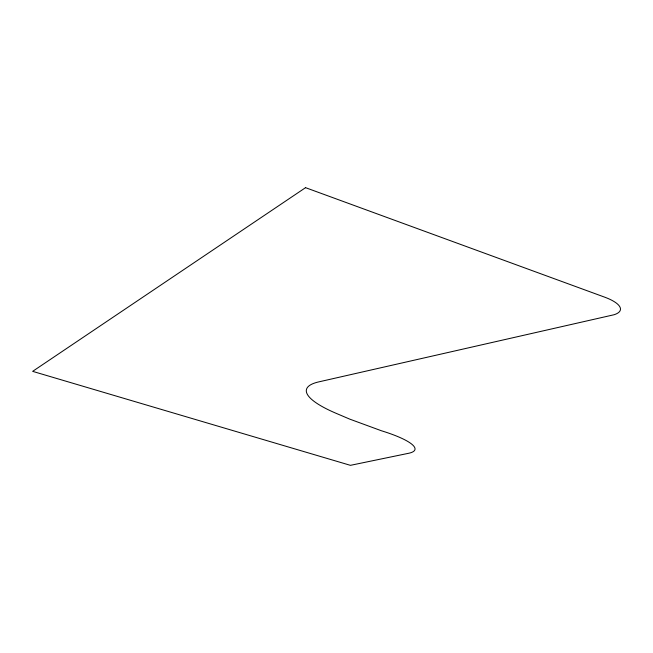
<?xml version="1.0" encoding="UTF-8"?>
<svg xmlns="http://www.w3.org/2000/svg" width="653" height="653" viewBox="0 0 653 653"><rect width="100%" height="100%" fill="white"/><g stroke="black" fill="none" stroke-linecap="round" stroke-linejoin="round"><path stroke-width="0.98" d="M305.555 187.664L32.65 371.353L350.416 465.336L408.492 453.313A60.647 12.252 12.1 0 0 381.458 430.776L349.706 419.112L336.319 413.406A101.876 22.969 11.7 0 1 318.819 381.874L613.975 314.762A36.584 11.452 9.4 0 0 604.637 297.148L305.555 187.664"/></g></svg>
